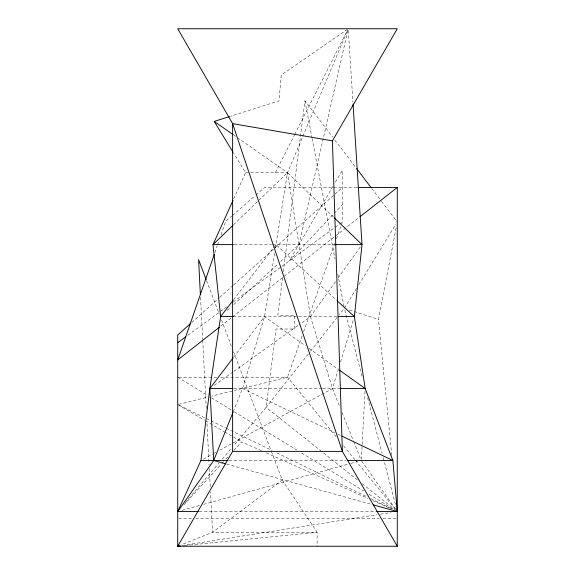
<?xml version="1.0" encoding="UTF-8"?>
<svg xmlns="http://www.w3.org/2000/svg" width="575" height="575" viewBox="0 0 575 575"><rect width="100%" height="100%" fill="white"/><g stroke="black" fill="none" stroke-linecap="round" stroke-linejoin="round"><path stroke-width="0.43" stroke-dasharray="2.88 2.16" d="M361.33 459.605L362.092 445.388M362.142 444.504L365.017 391.201M282.555 277.847L277.826 315.222L294.767 315.222L294.767 329.022L276.072 329.022L266.153 407.395L233.788 445.51M283.346 271.616L304.973 100.776L332.666 137.13M274.57 253.395L264.543 316.581L242.513 388.535L233.579 410.866M275.411 248.134L287.5 172.665L302.515 137.102M391.762 455.249L378.472 319.427L396.089 228.095M347.846 30.497L299.036 244.619L310.457 316.581L332.487 388.535L340.098 407.56M338.481 368.834L332.487 388.535L219.068 450.584M340.565 361.977L353.589 319.147M214.892 252.597L217.235 245.834M217.53 244.993L218.989 240.76M221.037 234.844L225.723 221.325L231.754 216.063M302.119 335.857L287.5 377.2L211.708 396.118M303.607 331.638L334.93 243.045M336.418 238.826L342.384 221.95L342.384 170.2L335.146 182.584M302.86 136.275L347.544 30.403M233.723 198.828L245.575 172.665L233.407 152.77M275.353 172.665L294.386 135.089M294.788 134.284L347.437 30.346M332.889 186.458L289.462 260.762L342.384 204.7M356.507 288.449L344.324 308.322L339.336 314.64M358.85 284.625L395.866 224.243M335.455 281.692L310.457 316.581L300.984 323.358M338.057 278.056L360.971 246.078M233.673 357.19L264.543 316.581L305.368 345.776M233.651 299.647L275.964 244.619L336.576 300.251M308.286 353.992L266.153 407.395L320.843 450.836M310.507 351.181L337.115 317.45M185.243 502.694L218.759 463.213M222.23 459.123L231.473 448.234M183.77 504.972L221.224 464.226M221.828 463.572L223.639 461.603M226.054 458.972L227.865 457.003M233.91 450.433L241.759 441.887L261.402 450.685M233.543 224.775L287.5 172.665L333.752 217.328M227.218 310.529L231.172 306.906M233.809 304.484L277.955 263.968M280.586 261.553L299.036 244.619L287.5 172.665L238.395 138.323M191.727 322.489L219.061 297.987M219.722 297.39L233.055 285.437M233.723 284.841L274.39 248.393M275.058 247.796L334.384 194.623M335.053 194.019L342.384 187.45M232.422 215.481L255.221 195.629M255.889 195.04L264.608 187.45L356.938 187.45M220.793 326.118L359.152 217.4M271.443 451.519L282.253 480.01L212.577 532.313L181.046 544.92M187.817 335.297L227.47 306.223M233.234 301.997L334.521 227.722M335.232 227.197L342.384 221.95M214.216 385.408L233.17 371.853M233.903 371.328L300.251 323.876M347.508 29.26L281.225 75.081L279.026 100.884L230.417 116.279M203.313 459.202L213.555 453.596M214.338 453.165L215.92 452.309M182.038 510.341L200.136 505.31M203.579 504.354L350.074 463.608M350.937 463.371L357.83 461.452M178.595 404.383L207.345 397.203M182.153 545.553L376.912 514.762M380.456 514.201L391.079 512.519M184.877 545.538L317.12 532.313L317.12 546.25M245.575 172.665L287.5 172.665M234.277 244.619L271.529 244.619M272.413 244.619L334.521 244.619M233.177 316.581L337.345 316.581M178.617 377.2L216.998 377.2M220.563 377.2L287.5 377.2L336.159 436.756M233.68 388.535L321.748 388.535M322.64 388.535L339.552 388.535M228.951 460.496L346.049 460.496M199.23 511.542L375.77 511.542M178.624 518.65L192.064 518.65M195.651 518.65L379.349 518.65M382.936 518.65L397.275 518.65M226.651 464.09L371.421 504.354M349.442 309.982L378.472 319.427M266.318 452.884L367.806 498.345M372.715 500.545L391.546 508.976M242.513 388.535L334.664 432.637M337.899 434.183L340.321 435.347M179.343 405.382L225.35 427.793M226.155 428.188L272.162 450.599M277.006 452.956L367.411 496.994M370.638 498.568L391.625 508.789M177.725 404.599L204.729 420.325M205.498 420.771L224.02 431.552M224.789 432.005L241.759 441.887M177.725 377.2L207.561 395.456M211.384 397.799L231.272 409.968M234.334 411.837L297.828 450.692M301.652 453.028L363.616 490.942M368.97 494.22L392.682 508.731M233.996 135.247L235.463 136.275M309.019 348.385L338.179 369.243M323.646 453.064L357.305 479.794M362.214 483.697L396.57 510.981M343.519 445.754L354.832 459.605M355.4 460.295L395.578 509.464M334.837 139.984L356.011 167.778M371.752 188.449L380.988 200.567M381.527 201.279L397.275 221.95M361.79 461.222L395.729 509.357M282.253 480.01L317.12 532.313L212.577 532.313L210.507 491.948M342.082 412.519L353.338 440.644M353.668 441.471L360.949 459.662M206.54 280.578L219.269 314.094M221.497 319.966L231.358 345.942M233.579 351.807L271.12 450.685M344.777 310.054L362.2 376.927M367.626 397.771L382.109 453.352M383.245 457.693L396.139 507.2M304.973 100.776L311.973 137.713M312.146 138.589L334.988 259.073M337.82 274.023L344.159 307.438M348.357 30.54L352.928 102.199M200.524 297.304L202.68 339.458M202.731 340.357L206.274 409.422M207.007 423.775L209.127 465.038M209.307 468.625L210.278 487.463"/><path stroke-width="0.86" d="M198.339 511.542L177.725 511.542L200.948 460.496L209.839 388.535L220.635 316.581L212.987 244.619L232.983 200.467M214.31 254.287L177.725 359.95L219.377 327.225M233.249 411.693L213.72 460.496L177.725 511.542M180.406 545.984L177.725 546.25L232.616 451.375L342.384 451.375L332.422 140.846L397.275 28.75L177.725 28.75L232.616 123.625L342.384 451.375L397.275 546.25L177.725 546.25L177.725 335.031L190.397 323.682M225.788 463.845L213.72 460.496L209.839 388.535L233.127 357.902M233.105 300.351L220.635 316.581L233.177 316.581M232.897 225.393L212.987 244.619L233.385 244.619M359.857 216.847L397.275 187.45L397.275 546.25M177.725 342.7L185.653 336.885M232.932 152.008L214.209 121.404L229.562 116.545M177.725 546.25L179.501 545.97M357.83 187.45L397.275 187.45M335.124 244.619L362.013 244.619L353.043 103.989M338.201 316.581L354.365 316.581L365.161 388.535L392.869 460.496L397.275 511.542L376.661 511.542M209.839 388.535L232.796 388.535M340.091 388.535L365.161 388.535L339.638 370.286M200.948 460.496L228.052 460.496M347.185 460.496L392.869 460.496L341.938 436.123M332.422 140.846L232.616 123.625L232.616 451.375M373.146 504.828L397.275 511.542L397.009 508.861M214.209 121.404L233.263 134.737M337.238 300.854L354.365 316.581L362.013 244.619L334.391 217.947M356.55 168.489L371.213 187.737M206.224 279.738L198.591 259.627L200.38 294.608"/></g></svg>
